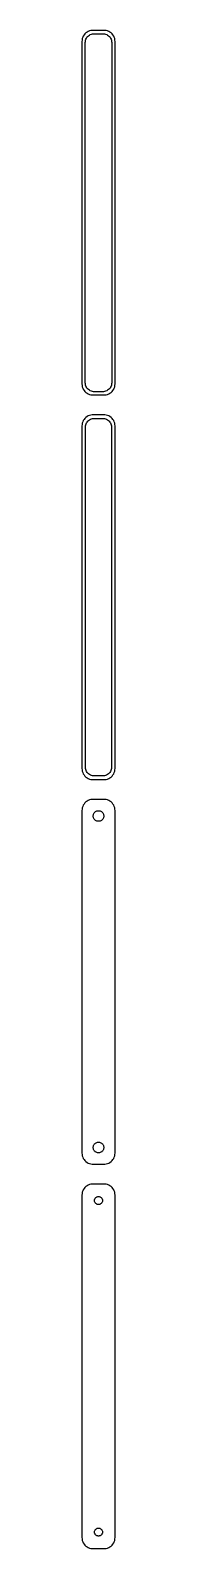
# Model space of a CAD drawing. Header units: metres. Extents: x -8 to 8, y 440 to 1126.
import ezdxf

# ---------------------------------------------------------------- set-up
doc = ezdxf.new("R2010")
doc.units = ezdxf.units.M

msp = doc.modelspace()

# ---------------------------------------------------------------- linework, layer by layer
for p, q in [((-7.46057, 1122.13), (-7.5, 1121.5)), ((-7.5, 1121.5), (-7.5, 966.5)), ((-7.34291, 1122.74), (-7.46057, 1122.13)), ((-7.14888, 1123.34), (-7.34291, 1122.74)), ((-6.88153, 1123.91), (-7.14888, 1123.34)), ((-6.54507, 1124.44), (-6.88153, 1123.91)), ((-6.14484, 1124.92), (-6.54507, 1124.44)), ((-5.68712, 1125.35), (-6.14484, 1124.92)), ((-6, 1121), (-5.96844, 1121.5)), ((-6, 967), (-6, 1121)), ((-5.96844, 1121.5), (-5.87433, 1121.99)), ((-5.87433, 1121.99), (-5.7191, 1122.47)), ((-5.7191, 1122.47), (-5.50522, 1122.93)), ((-5.17912, 1125.72), (-5.68712, 1125.35)), ((-5.50522, 1122.93), (-5.23605, 1123.35)), ((-5.23605, 1123.35), (-4.91586, 1123.74)), ((-4.62889, 1126.02), (-5.17912, 1125.72)), ((-4.91586, 1123.74), (-4.54968, 1124.08)), ((-4.04507, 1126.26), (-4.62889, 1126.02)), ((-4.54968, 1124.08), (-4.1433, 1124.38)), ((-4.1433, 1124.38), (-3.70311, 1124.62)), ((-3.4369, 1126.41), (-4.04507, 1126.26)), ((-3.70311, 1124.62), (-3.23605, 1124.8)), ((-2.81395, 1126.49), (-3.4369, 1126.41)), ((-3.23605, 1124.8), (-2.74951, 1124.93)), ((2.81395, 1126.49), (-2.81395, 1126.49)), ((-2.74951, 1124.93), (-2.25116, 1124.99)), ((-2.25116, 1124.99), (2.25116, 1124.99)), ((2.25116, 1124.99), (2.74951, 1124.93)), ((2.74951, 1124.93), (3.23605, 1124.8)), ((3.4369, 1126.41), (2.81395, 1126.49)), ((3.23605, 1124.8), (3.70311, 1124.62)), ((4.04507, 1126.26), (3.4369, 1126.41)), ((3.70311, 1124.62), (4.1433, 1124.38)), ((4.62889, 1126.02), (4.04507, 1126.26)), ((4.1433, 1124.38), (4.54968, 1124.08)), ((4.54968, 1124.08), (4.91586, 1123.74)), ((5.17912, 1125.72), (4.62889, 1126.02)), ((4.91586, 1123.74), (5.23605, 1123.35)), ((5.68712, 1125.35), (5.17912, 1125.72)), ((5.23605, 1123.35), (5.50522, 1122.93)), ((5.50522, 1122.93), (5.7191, 1122.47)), ((6.14484, 1124.92), (5.68712, 1125.35)), ((5.7191, 1122.47), (5.87433, 1121.99)), ((5.87433, 1121.99), (5.96844, 1121.5)), ((5.96844, 1121.5), (6, 1121)), ((6, 1121), (6, 967)), ((6.54507, 1124.44), (6.14484, 1124.92)), ((6.88153, 1123.91), (6.54507, 1124.44)), ((7.14888, 1123.34), (6.88153, 1123.91)), ((7.34291, 1122.74), (7.14888, 1123.34)), ((7.46057, 1122.13), (7.34291, 1122.74)), ((7.5, 1121.5), (7.46057, 1122.13)), ((7.5, 966.5), (7.5, 1121.5)), ((-7.5, 966.5), (-7.46057, 965.873)), ((-7.46057, 965.873), (-7.34291, 965.257)), ((-7.34291, 965.257), (-7.14888, 964.659)), ((-7.14888, 964.659), (-6.88153, 964.091)), ((-6.88153, 964.091), (-6.54507, 963.561)), ((-6.54507, 963.561), (-6.14484, 963.077)), ((-6.14484, 963.077), (-5.68712, 962.647)), ((-5.96844, 966.499), (-6, 967)), ((-5.87433, 966.005), (-5.96844, 966.499)), ((-5.7191, 965.528), (-5.87433, 966.005)), ((-5.50522, 965.073), (-5.7191, 965.528)), ((-5.68712, 962.647), (-5.17912, 962.278)), ((-5.23605, 964.649), (-5.50522, 965.073)), ((-4.91586, 964.262), (-5.23605, 964.649)), ((-5.17912, 962.278), (-4.62889, 961.976)), ((-4.54968, 963.918), (-4.91586, 964.262)), ((-4.62889, 961.976), (-4.04507, 961.745)), ((-4.1433, 963.623), (-4.54968, 963.918)), ((-3.70311, 963.381), (-4.1433, 963.623)), ((-3.23605, 963.196), (-3.70311, 963.381)), ((-2.74951, 963.071), (-3.23605, 963.196)), ((-2.25116, 963.008), (-2.74951, 963.071)), ((2.25116, 963.008), (-2.25116, 963.008)), ((2.74951, 963.071), (2.25116, 963.008)), ((3.23605, 963.196), (2.74951, 963.071)), ((3.70311, 963.381), (3.23605, 963.196)), ((4.1433, 963.623), (3.70311, 963.381)), ((4.04507, 961.745), (4.62889, 961.976)), ((4.54968, 963.918), (4.1433, 963.623)), ((4.91586, 964.262), (4.54968, 963.918)), ((4.62889, 961.976), (5.17912, 962.278)), ((5.23605, 964.649), (4.91586, 964.262)), ((5.17912, 962.278), (5.68712, 962.647)), ((5.50522, 965.073), (5.23605, 964.649)), ((5.7191, 965.528), (5.50522, 965.073)), ((5.68712, 962.647), (6.14484, 963.077)), ((5.87433, 966.005), (5.7191, 965.528)), ((5.96844, 966.499), (5.87433, 966.005)), ((6, 967), (5.96844, 966.499)), ((6.14484, 963.077), (6.54507, 963.561)), ((6.54507, 963.561), (6.88153, 964.091)), ((6.88153, 964.091), (7.14888, 964.659)), ((7.14888, 964.659), (7.34291, 965.257)), ((7.34291, 965.257), (7.46057, 965.873)), ((7.46057, 965.873), (7.5, 966.5)), ((-4.04507, 961.745), (-3.4369, 961.589)), ((-3.4369, 961.589), (-2.81395, 961.51)), ((-2.81395, 961.51), (2.81395, 961.51)), ((2.81395, 961.51), (3.4369, 961.589)), ((3.4369, 961.589), (4.04507, 961.745)), ((-7.46057, 948.127), (-7.5, 947.5)), ((-7.34291, 948.743), (-7.46057, 948.127)), ((-7.14888, 949.341), (-7.34291, 948.743)), ((-6.88153, 949.909), (-7.14888, 949.341)), ((-6.54507, 950.439), (-6.88153, 949.909)), ((-6.14484, 950.923), (-6.54507, 950.439)), ((-5.68712, 951.353), (-6.14484, 950.923)), ((-5.75096, 947.963), (-5.60068, 948.426)), ((-5.17912, 951.722), (-5.68712, 951.353)), ((-5.60068, 948.426), (-5.3936, 948.866)), ((-5.3936, 948.866), (-5.13301, 949.276)), ((-4.62889, 952.024), (-5.17912, 951.722)), ((-5.13301, 949.276), (-4.82301, 949.651)), ((-4.82301, 949.651), (-4.46851, 949.984)), ((-4.04507, 952.255), (-4.62889, 952.024)), ((-4.46851, 949.984), (-4.07506, 950.27)), ((-4.07506, 950.27), (-3.64888, 950.504)), ((-3.4369, 952.411), (-4.04507, 952.255)), ((-3.64888, 950.504), (-3.1967, 950.683)), ((-2.81395, 952.49), (-3.4369, 952.411)), ((-3.1967, 950.683), (-2.72565, 950.804)), ((2.81395, 952.49), (-2.81395, 952.49)), ((-2.72565, 950.804), (-2.24316, 950.865)), ((-2.24316, 950.865), (2.24316, 950.865)), ((2.24316, 950.865), (2.72565, 950.804)), ((2.72565, 950.804), (3.1967, 950.683)), ((3.4369, 952.411), (2.81395, 952.49)), ((3.1967, 950.683), (3.64888, 950.504)), ((4.04507, 952.255), (3.4369, 952.411)), ((3.64888, 950.504), (4.07506, 950.27)), ((4.62889, 952.024), (4.04507, 952.255)), ((4.07506, 950.27), (4.46851, 949.984)), ((4.46851, 949.984), (4.82301, 949.651)), ((5.17912, 951.722), (4.62889, 952.024)), ((4.82301, 949.651), (5.13301, 949.276)), ((5.13301, 949.276), (5.3936, 948.866)), ((5.68712, 951.353), (5.17912, 951.722)), ((5.3936, 948.866), (5.60068, 948.426)), ((5.60068, 948.426), (5.75096, 947.963)), ((6.14484, 950.923), (5.68712, 951.353)), ((6.54507, 950.439), (6.14484, 950.923)), ((6.88153, 949.909), (6.54507, 950.439)), ((7.14888, 949.341), (6.88153, 949.909)), ((7.34291, 948.743), (7.14888, 949.341)), ((7.46057, 948.127), (7.34291, 948.743)), ((7.5, 947.5), (7.46057, 948.127)), ((-7.5, 947.5), (-7.5, 792.5)), ((-5.87262, 947), (-5.84209, 947.485)), ((-5.87262, 793), (-5.87262, 947)), ((-5.84209, 947.485), (-5.75096, 947.963)), ((5.75096, 947.963), (5.84209, 947.485)), ((5.84209, 947.485), (5.87262, 947)), ((5.87262, 947), (5.87262, 793)), ((7.5, 792.5), (7.5, 947.5)), ((-7.5, 792.5), (-7.46057, 791.873)), ((-7.46057, 791.873), (-7.34291, 791.257)), ((-7.34291, 791.257), (-7.14888, 790.659)), ((-7.14888, 790.659), (-6.88153, 790.091)), ((-6.88153, 790.091), (-6.54507, 789.561)), ((-5.84209, 792.515), (-5.87262, 793)), ((-5.75096, 792.037), (-5.84209, 792.515)), ((-5.60068, 791.574), (-5.75096, 792.037)), ((-5.3936, 791.134), (-5.60068, 791.574)), ((-5.13301, 790.724), (-5.3936, 791.134)), ((-4.82301, 790.349), (-5.13301, 790.724)), ((-4.46851, 790.016), (-4.82301, 790.349)), ((4.82301, 790.349), (4.46851, 790.016)), ((5.13301, 790.724), (4.82301, 790.349)), ((5.3936, 791.134), (5.13301, 790.724)), ((5.60068, 791.574), (5.3936, 791.134)), ((5.75096, 792.037), (5.60068, 791.574)), ((5.84209, 792.515), (5.75096, 792.037)), ((5.87262, 793), (5.84209, 792.515)), ((6.54507, 789.561), (6.88153, 790.091)), ((6.88153, 790.091), (7.14888, 790.659)), ((7.14888, 790.659), (7.34291, 791.257)), ((7.34291, 791.257), (7.46057, 791.873)), ((7.46057, 791.873), (7.5, 792.5)), ((-6.54507, 789.561), (-6.14484, 789.077)), ((-6.14484, 789.077), (-5.68712, 788.647)), ((-5.68712, 788.647), (-5.17912, 788.278)), ((-5.17912, 788.278), (-4.62889, 787.976)), ((-4.62889, 787.976), (-4.04507, 787.745)), ((-4.07506, 789.73), (-4.46851, 790.016)), ((-3.64888, 789.496), (-4.07506, 789.73)), ((-4.04507, 787.745), (-3.4369, 787.589)), ((-3.1967, 789.317), (-3.64888, 789.496)), ((-3.4369, 787.589), (-2.81395, 787.51)), ((-2.72565, 789.196), (-3.1967, 789.317)), ((-2.81395, 787.51), (2.81395, 787.51)), ((-2.24316, 789.135), (-2.72565, 789.196)), ((2.24316, 789.135), (-2.24316, 789.135)), ((2.72565, 789.196), (2.24316, 789.135)), ((3.1967, 789.317), (2.72565, 789.196)), ((2.81395, 787.51), (3.4369, 787.589)), ((3.64888, 789.496), (3.1967, 789.317)), ((3.4369, 787.589), (4.04507, 787.745)), ((4.07506, 789.73), (3.64888, 789.496)), ((4.04507, 787.745), (4.62889, 787.976)), ((4.46851, 790.016), (4.07506, 789.73)), ((4.62889, 787.976), (5.17912, 788.278)), ((5.17912, 788.278), (5.68712, 788.647)), ((5.68712, 788.647), (6.14484, 789.077)), ((6.14484, 789.077), (6.54507, 789.561)), ((-6.54507, 776.439), (-6.88153, 775.909)), ((-6.14484, 776.923), (-6.54507, 776.439)), ((-5.68712, 777.353), (-6.14484, 776.923)), ((-5.17912, 777.722), (-5.68712, 777.353)), ((-4.62889, 778.024), (-5.17912, 777.722)), ((-4.04507, 778.255), (-4.62889, 778.024)), ((-3.4369, 778.411), (-4.04507, 778.255)), ((-2.81395, 778.49), (-3.4369, 778.411)), ((2.81395, 778.49), (-2.81395, 778.49)), ((3.4369, 778.411), (2.81395, 778.49)), ((4.04507, 778.255), (3.4369, 778.411)), ((4.62889, 778.024), (4.04507, 778.255)), ((5.17912, 777.722), (4.62889, 778.024)), ((5.68712, 777.353), (5.17912, 777.722)), ((6.14484, 776.923), (5.68712, 777.353)), ((6.54507, 776.439), (6.14484, 776.923)), ((6.88153, 775.909), (6.54507, 776.439)), ((-7.46057, 774.127), (-7.5, 773.5)), ((-7.5, 773.5), (-7.5, 618.5)), ((-7.34291, 774.743), (-7.46057, 774.127)), ((-7.14888, 775.341), (-7.34291, 774.743)), ((-6.88153, 775.909), (-7.14888, 775.341)), ((-2.39999, 771), (-2.38107, 771.301)), ((-2.38107, 770.699), (-2.39999, 771)), ((-2.38107, 771.301), (-2.32458, 771.597)), ((-2.32458, 770.403), (-2.38107, 770.699)), ((-2.32458, 771.597), (-2.23146, 771.883)), ((-2.23146, 770.117), (-2.32458, 770.403)), ((-2.23146, 771.883), (-2.10313, 772.156)), ((-2.10313, 769.844), (-2.23146, 770.117)), ((-2.10313, 772.156), (-1.94164, 772.411)), ((-1.94164, 769.589), (-2.10313, 769.844)), ((-1.94164, 772.411), (-1.74951, 772.643)), ((-1.74951, 769.357), (-1.94164, 769.589)), ((-1.74951, 772.643), (-1.52982, 772.849)), ((-1.52982, 772.849), (-1.28598, 773.026)), ((-1.28598, 773.026), (-1.02187, 773.172)), ((-1.02187, 773.172), (-0.741638, 773.283)), ((-0.741638, 773.283), (-0.449707, 773.357)), ((-0.449707, 773.357), (-0.150696, 773.395)), ((-0.150696, 773.395), (0.150696, 773.395)), ((0.150696, 773.395), (0.449707, 773.357)), ((0.449707, 773.357), (0.741638, 773.283)), ((0.741638, 773.283), (1.02187, 773.172)), ((1.02187, 773.172), (1.28598, 773.026)), ((1.28598, 773.026), (1.52982, 772.849)), ((1.52982, 772.849), (1.74951, 772.643)), ((1.74951, 772.643), (1.94164, 772.411)), ((1.94164, 769.589), (1.74951, 769.357)), ((1.94164, 772.411), (2.10313, 772.156)), ((2.10313, 769.844), (1.94164, 769.589)), ((2.10313, 772.156), (2.23146, 771.883)), ((2.23146, 770.117), (2.10313, 769.844)), ((2.23146, 771.883), (2.32458, 771.597)), ((2.32458, 770.403), (2.23146, 770.117)), ((2.32458, 771.597), (2.38107, 771.301)), ((2.38107, 770.699), (2.32458, 770.403)), ((2.38107, 771.301), (2.39999, 771)), ((2.39999, 771), (2.38107, 770.699)), ((7.14888, 775.341), (6.88153, 775.909)), ((7.34291, 774.743), (7.14888, 775.341)), ((7.46057, 774.127), (7.34291, 774.743)), ((7.5, 773.5), (7.46057, 774.127)), ((7.5, 618.5), (7.5, 773.5)), ((-1.52982, 769.151), (-1.74951, 769.357)), ((-1.28598, 768.974), (-1.52982, 769.151)), ((-1.02187, 768.828), (-1.28598, 768.974)), ((-0.741638, 768.717), (-1.02187, 768.828)), ((-0.449707, 768.643), (-0.741638, 768.717)), ((-0.150696, 768.605), (-0.449707, 768.643)), ((0.150696, 768.605), (-0.150696, 768.605)), ((0.449707, 768.643), (0.150696, 768.605)), ((0.741638, 768.717), (0.449707, 768.643)), ((1.02187, 768.828), (0.741638, 768.717)), ((1.28598, 768.974), (1.02187, 768.828)), ((1.52982, 769.151), (1.28598, 768.974)), ((1.74951, 769.357), (1.52982, 769.151)), ((-7.5, 618.5), (-7.46057, 617.873)), ((-2.39999, 621), (-2.38107, 621.301)), ((-2.38107, 620.699), (-2.39999, 621)), ((-2.38107, 621.301), (-2.32458, 621.597)), ((-2.32458, 620.403), (-2.38107, 620.699)), ((-2.32458, 621.597), (-2.23146, 621.883)), ((-2.23146, 620.117), (-2.32458, 620.403)), ((-2.23146, 621.883), (-2.10313, 622.156)), ((-2.10313, 619.844), (-2.23146, 620.117)), ((-2.10313, 622.156), (-1.94164, 622.411)), ((-1.94164, 619.589), (-2.10313, 619.844)), ((-1.94164, 622.411), (-1.74951, 622.643)), ((-1.74951, 619.357), (-1.94164, 619.589)), ((-1.74951, 622.643), (-1.52982, 622.849)), ((-1.52982, 619.151), (-1.74951, 619.357)), ((-1.52982, 622.849), (-1.28598, 623.026)), ((-1.28598, 618.974), (-1.52982, 619.151)), ((-1.28598, 623.026), (-1.02187, 623.172)), ((-1.02187, 618.828), (-1.28598, 618.974)), ((-1.02187, 623.172), (-0.741638, 623.283)), ((-0.741638, 618.717), (-1.02187, 618.828)), ((-0.741638, 623.283), (-0.449707, 623.357)), ((-0.449707, 618.643), (-0.741638, 618.717)), ((-0.449707, 623.357), (-0.150696, 623.395)), ((-0.150696, 618.605), (-0.449707, 618.643)), ((-0.150696, 623.395), (0.150696, 623.395)), ((0.150696, 618.605), (-0.150696, 618.605)), ((0.150696, 623.395), (0.449707, 623.357)), ((0.449707, 618.643), (0.150696, 618.605)), ((0.449707, 623.357), (0.741638, 623.283)), ((0.741638, 618.717), (0.449707, 618.643)), ((0.741638, 623.283), (1.02187, 623.172)), ((1.02187, 618.828), (0.741638, 618.717)), ((1.02187, 623.172), (1.28598, 623.026)), ((1.28598, 618.974), (1.02187, 618.828)), ((1.28598, 623.026), (1.52982, 622.849)), ((1.52982, 619.151), (1.28598, 618.974)), ((1.52982, 622.849), (1.74951, 622.643)), ((1.74951, 619.357), (1.52982, 619.151)), ((1.74951, 622.643), (1.94164, 622.411)), ((1.94164, 619.589), (1.74951, 619.357)), ((1.94164, 622.411), (2.10313, 622.156)), ((2.10313, 619.844), (1.94164, 619.589)), ((2.10313, 622.156), (2.23146, 621.883)), ((2.23146, 620.117), (2.10313, 619.844)), ((2.23146, 621.883), (2.32458, 621.597)), ((2.32458, 620.403), (2.23146, 620.117)), ((2.32458, 621.597), (2.38107, 621.301)), ((2.38107, 620.699), (2.32458, 620.403)), ((2.38107, 621.301), (2.39999, 621)), ((2.39999, 621), (2.38107, 620.699)), ((7.46057, 617.873), (7.5, 618.5)), ((-7.46057, 617.873), (-7.34291, 617.257)), ((-7.34291, 617.257), (-7.14888, 616.659)), ((-7.14888, 616.659), (-6.88153, 616.091)), ((-6.88153, 616.091), (-6.54507, 615.561)), ((-6.54507, 615.561), (-6.14484, 615.077)), ((-6.14484, 615.077), (-5.68712, 614.647)), ((-5.68712, 614.647), (-5.17912, 614.278)), ((-5.17912, 614.278), (-4.62889, 613.976)), ((-4.62889, 613.976), (-4.04507, 613.745)), ((-4.04507, 613.745), (-3.4369, 613.589)), ((-3.4369, 613.589), (-2.81395, 613.51)), ((-2.81395, 613.51), (2.81395, 613.51)), ((2.81395, 613.51), (3.4369, 613.589)), ((3.4369, 613.589), (4.04507, 613.745)), ((4.04507, 613.745), (4.62889, 613.976)), ((4.62889, 613.976), (5.17912, 614.278)), ((5.17912, 614.278), (5.68712, 614.647)), ((5.68712, 614.647), (6.14484, 615.077)), ((6.14484, 615.077), (6.54507, 615.561)), ((6.54507, 615.561), (6.88153, 616.091)), ((6.88153, 616.091), (7.14888, 616.659)), ((7.14888, 616.659), (7.34291, 617.257)), ((7.34291, 617.257), (7.46057, 617.873)), ((-7.46057, 600.127), (-7.5, 599.5)), ((-7.5, 599.5), (-7.5, 444.5)), ((-7.34291, 600.743), (-7.46057, 600.127)), ((-7.14888, 601.341), (-7.34291, 600.743)), ((-6.88153, 601.909), (-7.14888, 601.341)), ((-6.54507, 602.439), (-6.88153, 601.909)), ((-6.14484, 602.923), (-6.54507, 602.439)), ((-5.68712, 603.353), (-6.14484, 602.923)), ((-5.17912, 603.722), (-5.68712, 603.353)), ((-4.62889, 604.024), (-5.17912, 603.722)), ((-4.04507, 604.255), (-4.62889, 604.024)), ((-3.4369, 604.411), (-4.04507, 604.255)), ((-2.81395, 604.49), (-3.4369, 604.411)), ((2.81395, 604.49), (-2.81395, 604.49)), ((-1.67358, 597.663), (-1.57735, 597.867)), ((-1.57735, 597.867), (-1.45622, 598.058)), ((-1.45622, 598.058), (-1.31213, 598.232)), ((-1.31213, 598.232), (-1.14735, 598.387)), ((-1.14735, 598.387), (-0.964478, 598.52)), ((-0.964478, 598.52), (-0.766388, 598.629)), ((-0.766388, 598.629), (-0.556229, 598.712)), ((-0.556229, 598.712), (-0.33728, 598.768)), ((-0.33728, 598.768), (-0.113022, 598.796)), ((-0.113022, 598.796), (0.113022, 598.796)), ((0.113022, 598.796), (0.33728, 598.768)), ((0.33728, 598.768), (0.556229, 598.712)), ((0.556229, 598.712), (0.766388, 598.629)), ((0.766388, 598.629), (0.964478, 598.52)), ((0.964478, 598.52), (1.14735, 598.387)), ((1.14735, 598.387), (1.31213, 598.232)), ((1.31213, 598.232), (1.45622, 598.058)), ((1.45622, 598.058), (1.57735, 597.867)), ((1.57735, 597.867), (1.67358, 597.663)), ((3.4369, 604.411), (2.81395, 604.49)), ((4.04507, 604.255), (3.4369, 604.411)), ((4.62889, 604.024), (4.04507, 604.255)), ((5.17912, 603.722), (4.62889, 604.024)), ((5.68712, 603.353), (5.17912, 603.722)), ((6.14484, 602.923), (5.68712, 603.353)), ((6.54507, 602.439), (6.14484, 602.923)), ((6.88153, 601.909), (6.54507, 602.439)), ((7.14888, 601.341), (6.88153, 601.909)), ((7.34291, 600.743), (7.14888, 601.341)), ((7.46057, 600.127), (7.34291, 600.743)), ((7.5, 599.5), (7.46057, 600.127)), ((7.5, 444.5), (7.5, 599.5)), ((-1.79999, 597), (-1.7858, 597.226)), ((-1.7858, 596.774), (-1.79999, 597)), ((-1.7858, 597.226), (-1.74344, 597.448)), ((-1.74344, 596.552), (-1.7858, 596.774)), ((-1.74344, 597.448), (-1.67358, 597.663)), ((-1.67358, 596.337), (-1.74344, 596.552)), ((-1.57735, 596.133), (-1.67358, 596.337)), ((-1.45622, 595.942), (-1.57735, 596.133)), ((-1.31213, 595.768), (-1.45622, 595.942)), ((-1.14735, 595.613), (-1.31213, 595.768)), ((-0.964478, 595.48), (-1.14735, 595.613)), ((-0.766388, 595.371), (-0.964478, 595.48)), ((-0.556229, 595.288), (-0.766388, 595.371)), ((-0.33728, 595.232), (-0.556229, 595.288)), ((-0.113022, 595.204), (-0.33728, 595.232)), ((0.113022, 595.204), (-0.113022, 595.204)), ((0.33728, 595.232), (0.113022, 595.204)), ((0.556229, 595.288), (0.33728, 595.232)), ((0.766388, 595.371), (0.556229, 595.288)), ((0.964478, 595.48), (0.766388, 595.371)), ((1.14735, 595.613), (0.964478, 595.48)), ((1.31213, 595.768), (1.14735, 595.613)), ((1.45622, 595.942), (1.31213, 595.768)), ((1.57735, 596.133), (1.45622, 595.942)), ((1.67358, 596.337), (1.57735, 596.133)), ((1.67358, 597.663), (1.74344, 597.448)), ((1.74344, 596.552), (1.67358, 596.337)), ((1.74344, 597.448), (1.7858, 597.226)), ((1.7858, 596.774), (1.74344, 596.552)), ((1.7858, 597.226), (1.79999, 597)), ((1.79999, 597), (1.7858, 596.774)), ((-1.79999, 447), (-1.7858, 447.226)), ((-1.7858, 446.774), (-1.79999, 447)), ((-1.7858, 447.226), (-1.74344, 447.448)), ((-1.74344, 446.552), (-1.7858, 446.774)), ((-1.74344, 447.448), (-1.67358, 447.663)), ((-1.67358, 446.337), (-1.74344, 446.552)), ((-1.67358, 447.663), (-1.57735, 447.867)), ((-1.57735, 447.867), (-1.45622, 448.058)), ((-1.45622, 448.058), (-1.31213, 448.232)), ((-1.31213, 448.232), (-1.14735, 448.387)), ((-1.14735, 448.387), (-0.964478, 448.52)), ((-0.964478, 448.52), (-0.766388, 448.629)), ((-0.766388, 448.629), (-0.556229, 448.712)), ((-0.556229, 448.712), (-0.33728, 448.768)), ((-0.33728, 448.768), (-0.113022, 448.796)), ((-0.113022, 448.796), (0.113022, 448.796)), ((0.113022, 448.796), (0.33728, 448.768)), ((0.33728, 448.768), (0.556229, 448.712)), ((0.556229, 448.712), (0.766388, 448.629)), ((0.766388, 448.629), (0.964478, 448.52)), ((0.964478, 448.52), (1.14735, 448.387)), ((1.14735, 448.387), (1.31213, 448.232)), ((1.31213, 448.232), (1.45622, 448.058)), ((1.45622, 448.058), (1.57735, 447.867)), ((1.57735, 447.867), (1.67358, 447.663)), ((1.67358, 447.663), (1.74344, 447.448)), ((1.74344, 446.552), (1.67358, 446.337)), ((1.74344, 447.448), (1.7858, 447.226)), ((1.7858, 446.774), (1.74344, 446.552)), ((1.7858, 447.226), (1.79999, 447)), ((1.79999, 447), (1.7858, 446.774)), ((-7.5, 444.5), (-7.46057, 443.873)), ((-7.46057, 443.873), (-7.34291, 443.257)), ((-7.34291, 443.257), (-7.14888, 442.659)), ((-7.14888, 442.659), (-6.88153, 442.091)), ((-6.88153, 442.091), (-6.54507, 441.561)), ((-6.54507, 441.561), (-6.14484, 441.077)), ((-6.14484, 441.077), (-5.68712, 440.647)), ((-5.68712, 440.647), (-5.17912, 440.278)), ((-5.17912, 440.278), (-4.62889, 439.976)), ((-4.62889, 439.976), (-4.04507, 439.745)), ((-4.04507, 439.745), (-3.4369, 439.589)), ((-1.57735, 446.133), (-1.67358, 446.337)), ((-1.45622, 445.942), (-1.57735, 446.133)), ((-1.31213, 445.768), (-1.45622, 445.942)), ((-1.14735, 445.613), (-1.31213, 445.768)), ((-0.964478, 445.48), (-1.14735, 445.613)), ((-0.766388, 445.371), (-0.964478, 445.48)), ((-0.556229, 445.288), (-0.766388, 445.371)), ((-0.33728, 445.232), (-0.556229, 445.288)), ((-0.113022, 445.204), (-0.33728, 445.232)), ((0.113022, 445.204), (-0.113022, 445.204)), ((0.33728, 445.232), (0.113022, 445.204)), ((0.556229, 445.288), (0.33728, 445.232)), ((0.766388, 445.371), (0.556229, 445.288)), ((0.964478, 445.48), (0.766388, 445.371)), ((1.14735, 445.613), (0.964478, 445.48)), ((1.31213, 445.768), (1.14735, 445.613)), ((1.45622, 445.942), (1.31213, 445.768)), ((1.57735, 446.133), (1.45622, 445.942)), ((1.67358, 446.337), (1.57735, 446.133)), ((3.4369, 439.589), (4.04507, 439.745)), ((4.04507, 439.745), (4.62889, 439.976)), ((4.62889, 439.976), (5.17912, 440.278)), ((5.17912, 440.278), (5.68712, 440.647)), ((5.68712, 440.647), (6.14484, 441.077)), ((6.14484, 441.077), (6.54507, 441.561)), ((6.54507, 441.561), (6.88153, 442.091)), ((6.88153, 442.091), (7.14888, 442.659)), ((7.14888, 442.659), (7.34291, 443.257)), ((7.34291, 443.257), (7.46057, 443.873)), ((7.46057, 443.873), (7.5, 444.5)), ((-3.4369, 439.589), (-2.81395, 439.51)), ((-2.81395, 439.51), (2.81395, 439.51)), ((2.81395, 439.51), (3.4369, 439.589))]:
    msp.add_line(p, q)

doc.saveas('drawing.dxf')
